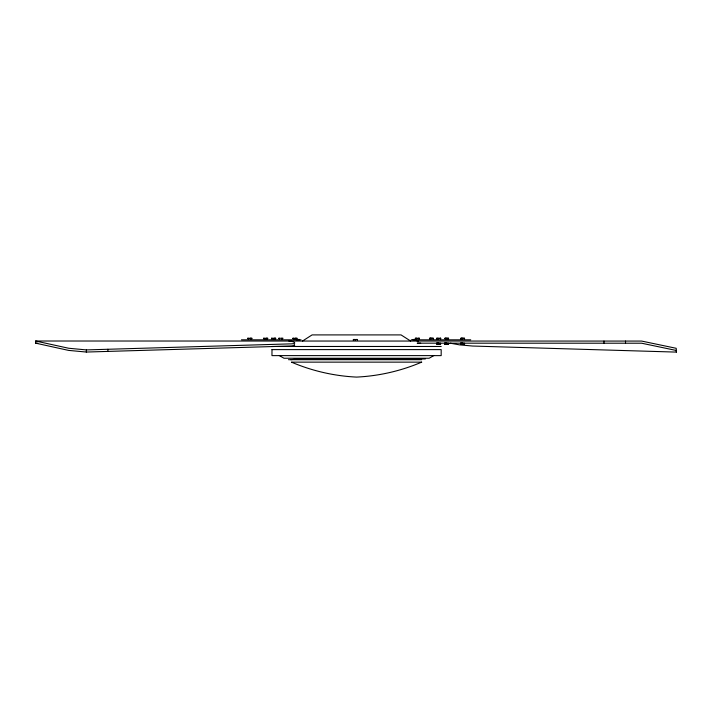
<?xml version="1.0" encoding="UTF-8"?>
<svg xmlns="http://www.w3.org/2000/svg" width="712" height="712" viewBox="0 0 712 712"><rect width="100%" height="100%" fill="white"/><g stroke="black" fill="none" stroke-linecap="round" stroke-linejoin="round"><path stroke-width="1.07" d="M450.073 343.166L459.632 344.875L472.563 346.041L676.4 352.102L676.213 348.302L641.646 341.075L35.6 341.012L35.6 343.166L37.754 343.166M294.279 344.439L294.661 345.445L291.413 345.996L86.348 352.048L86.348 349.904L68.646 348.248L35.6 341.012M107.904 351.417L107.904 349.272L291.413 343.843C298.631 343.691 292.561 340.861 288.876 341.012M247.856 338.271L248.248 339.037L248.248 338.271M250.357 338.271L250.357 339.037L251.185 339.037L251.185 338.271M250.508 339.037L250.508 338.271M251.799 338.271L251.692 339.037M263.725 338.271L264.116 339.037L264.116 338.271M266.226 339.037L266.226 338.271M266.377 339.037L266.377 338.271M267.053 338.271L267.053 339.037L265.549 339.037M267.659 338.271L267.267 339.037M271.637 338.271L272.029 339.037L272.029 338.271M274.147 339.037L274.147 338.271M274.289 339.037L274.289 338.271M274.974 338.271L274.974 339.037L273.47 339.037M275.188 338.271L275.58 339.037L275.58 338.271M278.953 338.271L279.344 339.037L279.344 338.271M281.605 338.271L281.605 339.037L282.29 339.037L282.29 338.271M292.979 338.271L293.371 339.037L293.371 338.271M295.489 339.037L295.489 338.271M295.631 339.037L295.631 338.271M296.317 338.271L296.317 339.037L294.804 339.037M296.557 340.247L296.557 339.473M296.708 340.247L296.708 339.473M296.877 340.247L296.877 339.473M296.922 338.271L296.53 339.037M297.1 340.247L297.029 339.473M297.385 340.247L297.385 339.473M297.705 340.247L297.705 339.473M297.776 340.247L297.776 339.473M297.928 340.247L297.919 339.473M298.31 340.247L298.31 339.473M298.604 340.247L298.604 339.473M298.817 340.247L298.817 339.473M299.209 340.247L299.209 339.473M419.27 339.046L419.27 338.271L415.336 338.271L415.434 339.037M416.618 339.046L416.618 338.271M416.769 338.271L416.769 339.046L415.933 339.046L415.933 338.271L415.336 338.271M418.878 338.271L419.163 339.046M431.25 338.271L429.416 338.271L429.817 339.037M430.021 338.271L430.021 339.037L430.849 339.037L430.858 338.271M430.698 339.037L430.707 338.271M433.359 339.037L433.252 338.271M436.803 344.038L436.803 343.273M440.639 339.046L440.639 338.28L436.696 338.271L436.803 339.046M437.088 344.038L437.088 343.273M437.302 343.273L437.302 344.038L440.034 344.038L440.034 343.273M437.978 344.038L437.978 343.273M437.978 339.046L437.978 338.28M438.129 344.038L438.129 343.273M438.129 338.271L438.129 339.046L437.302 339.046L437.302 338.271L436.696 338.271M438.521 344.038L438.521 343.273M438.815 344.038L438.815 343.273M439.206 344.038L439.206 343.273M439.357 344.038L439.357 343.273M440.247 344.038L440.247 343.273M440.247 338.28L440.532 339.046M436.696 344.038L440.639 344.038L440.532 343.273M444.751 344.038L444.653 343.264M445.045 344.038L445.045 343.264M445.258 343.264L445.258 344.038L447.99 344.038L447.99 343.264M445.258 338.271L445.258 339.046L446.086 339.046M445.935 344.038L445.935 343.264M445.935 339.046L445.935 338.271M446.086 344.038L446.086 343.264M446.477 344.038L446.477 343.264M446.762 344.038L446.762 343.264M447.154 344.038L447.154 343.264M447.305 344.038L447.305 343.264M448.195 344.038L448.195 343.264M448.195 339.046L448.195 338.271L445.045 338.271M444.653 344.038L448.587 344.038L448.48 343.264M448.489 338.271L448.587 339.046L447.154 339.046M460.744 344.047L460.753 343.273M462.471 338.28L460.646 338.28L461.038 339.046M461.038 343.273L461.038 344.038L464.188 344.047L464.188 343.273M461.251 344.047L461.251 343.273M461.251 338.28L461.251 339.046L462.756 339.046M461.928 344.047L461.928 343.273M461.928 339.046L461.928 338.28M462.079 344.047L462.079 343.273M462.079 339.046L462.079 338.28M462.471 344.047L462.471 343.273M462.756 344.047L462.756 343.273M463.147 344.047L463.147 343.273M463.298 344.047L463.298 343.273M463.975 344.047L463.975 343.273M460.646 344.038L464.58 344.047L464.473 343.273M464.58 339.046L464.482 338.28M603.972 343.22L603.972 341.075M625.51 343.22L625.51 341.075M302.547 341.012L312.096 334.907L401.052 334.907L410.602 341.012M433.786 355.617L429.149 358.243L283.99 358.243L279.362 355.617M290.808 359.693L297.02 358.973L425.34 358.973M351.069 359.195L356.57 358.973M86.348 349.904L107.904 349.272M417.214 343.175L641.646 343.22L676.213 350.455L676.4 352.102M418.665 338.271L419.457 338.271M431.534 338.271L433.359 338.271M440.034 338.271L440.817 338.28M446.477 338.271L444.76 338.271M446.762 338.271L448.587 338.271M462.756 338.28L464.58 338.28M247.669 338.271L251.977 338.271M263.538 338.271L267.846 338.271M271.459 338.271L275.767 338.271M278.775 338.271L283.073 338.271M292.801 338.271L297.109 338.271M429.817 338.271L432.967 338.271L433.252 339.037M461.038 338.28L464.188 338.28L464.473 339.046M296.165 339.473L299.396 339.473M413.218 339.473L415.737 339.473M241.448 339.811L301.06 339.811M470.721 339.82L411.242 339.811M353.25 340.247L353.357 339.473L355.012 339.473L355.012 340.247L355.795 340.247L355.795 339.473L357.451 339.473L357.558 340.247M417.837 341.021L417.214 341.021L418.318 341.021M420.676 343.175L417.437 343.175M438.663 343.166L436.518 343.166M446.62 343.166L444.466 343.166M462.613 343.166L460.459 343.166M271.984 346.468L441.191 346.468M288.493 359.693L421.664 359.693M86.348 352.048L68.646 350.402L35.733 343.166M415.221 339.473L415.221 340.247M414.909 340.247L414.909 339.473L414.687 340.247M414.678 339.473L414.678 340.247M414.295 339.473L414.295 340.247M414.001 339.473L414.001 340.247M413.788 339.473L413.788 340.247M413.396 339.473L413.396 340.247M271.984 349.61L271.966 355.617L441.173 355.617L441.191 349.61L271.984 349.61M421.664 362.141C401.078 370.934 378.926 376.025 356.57 377.093C334.213 376.025 312.061 370.934 291.475 362.141L421.664 362.141"/></g></svg>
